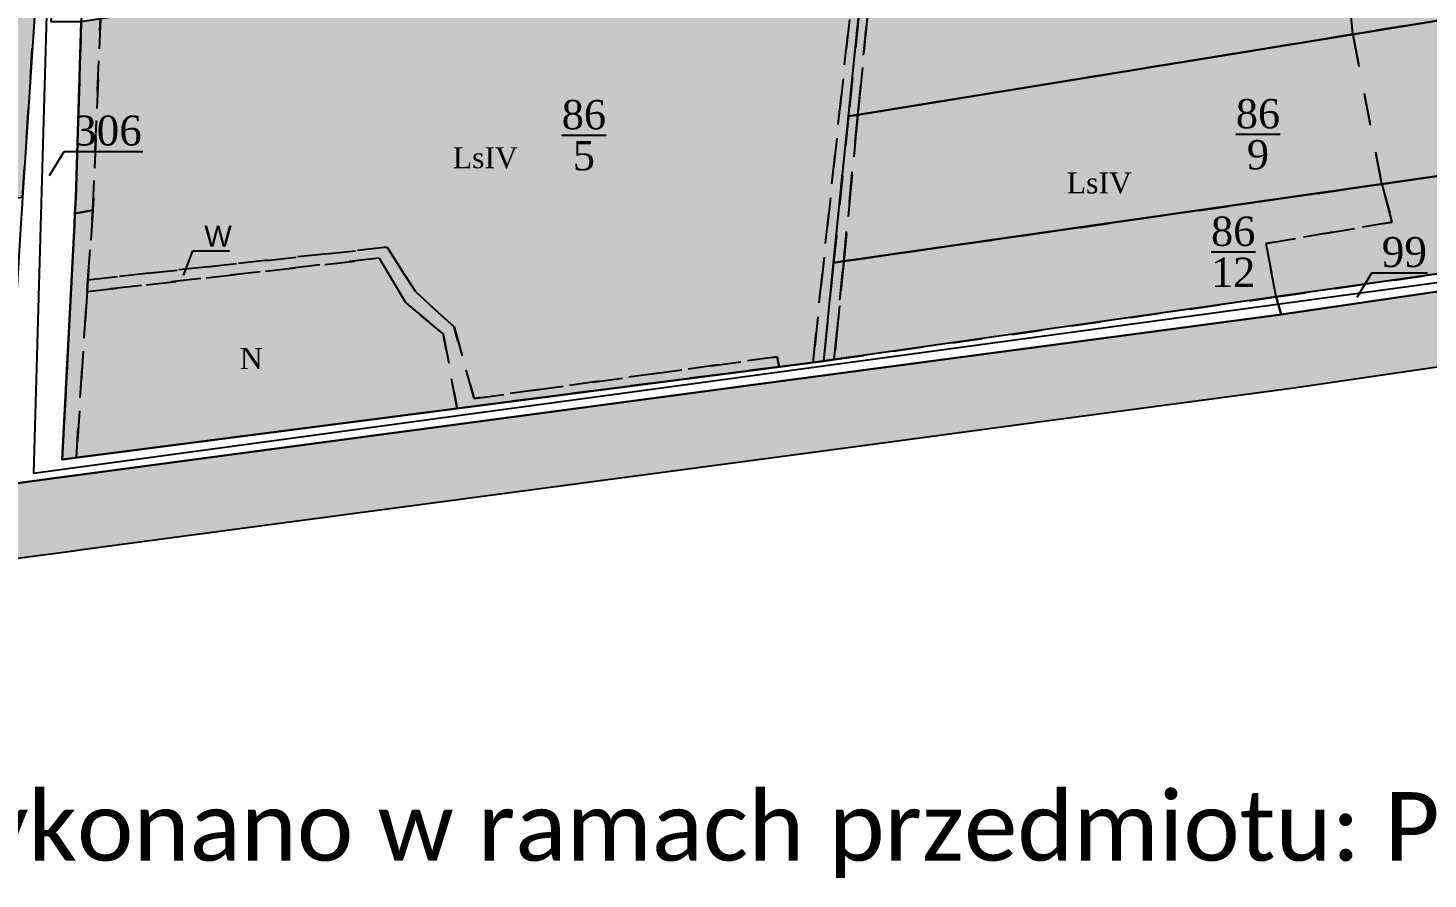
# Model space of a CAD drawing. Header units: millimetres. Extents: x 1380 to 3497, y 917 to 2357.
# Drawn here: x 1730.4 to 2198.3, y 916.6 to 1201.1 of the extents above; entities that cross this region are included whole.
import ezdxf
from ezdxf import colors
from ezdxf.entities.mleader import LeaderData, LeaderLine
from ezdxf.math import Vec2, Vec3

# ---------------------------------------------------------------- set-up
doc = ezdxf.new("R2010")
doc.units = ezdxf.units.MM
doc.linetypes.add('UZYTEK', pattern=[20, 10, -10])
for name, color, linetype in [('Budynki', 250, 'Continuous'), ('DROGI ODSZKODOWANIA', 7, 'Continuous'), ('dzialki', 250, 'Continuous'), ('Num użytków', 250, 'Continuous'), ('Numeracja', 7, 'Continuous'), ('Obreb', 2, 'Continuous'), ('Pokolorwane użytki', 7, 'Continuous'), ('Rowy', 250, 'UZYTEK'), ('Uzytki', 250, 'UZYTEK'), ('W', 250, 'Continuous')]:
    doc.layers.add(name, color=color, linetype=linetype)
doc.styles.add('Całkowite', font='times.ttf', dxfattribs={"height": 10})
doc.styles.get("Standard").update_dxf_attribs({"font": 'arial.ttf'})
doc.styles.add('Uzytki', font='times.ttf', dxfattribs={"height": 7})
doc.styles.add('Ułamki', font='times.ttf', dxfattribs={"height": 14})

# ---------------------------------------------------------------- blocks, each defined once
blk = doc.blocks.new('_None')

msp = doc.modelspace()

# ---------------------------------------------------------------- hatches: boundary and pattern name
at = {"layer": 'Obreb', "true_color": 0xf4ee51}
h = msp.add_hatch(color=41, dxfattribs=at)
h.dxf.hatch_style = 1
h.paths.add_polyline_path([(1843.77, 2075.91), (1839.89, 2076.73), (1821.8, 2074.33), (1789.76, 2070.08), (1739.27, 2064.25), (1569.18, 2044.6), (1564.53, 2044.15), (1500.42, 2035.92), (1473.15, 2032.87), (1468.93, 1980), (1462.92, 1894.61), (1456.31, 1773.44), (1452.55, 1718.71), (1450.66, 1680.7), (1442.54, 1619.86), (1424.58, 1499.01), (1404.87, 1303.08), (1390.68, 1109.1), (1379.54, 977.39), (1416.06, 982.26), (1503.01, 993.87), (1504.63, 994.09), (1506.25, 994.3), (1621.93, 1009.75), (1623.42, 1009.95), (1726.06, 1023.65), (1744.84, 1026.16), (1749.27, 1026.75), (2001.11, 1060.37), (2068.99, 1069.43), (2152.68, 1080.6), (2558.18, 1139.98), (2925.58, 1191.89), (2950.42, 1195.27), (3034.81, 1077.94), (3080.44, 1228.22), (3101.82, 1235.05), (3049.2, 1373.09), (3047.94, 1379.97), (3036.54, 1465.16), (3034.11, 1481.41), (3037.35, 1523.54), (3064.08, 1535.14), (3042.44, 1582.63), (3034.82, 1599.34), (3026.23, 1623.42), (3022.72, 1647.12), (3015.17, 1693.82), (3010.46, 1738.63), (3007.5, 1779.8), (3007.5, 1828.93), (2995.54, 1854.86), (2982.24, 1913.84), (2978.33, 1926.18), (2939.25, 2070.19), (2911.03, 2085.83), (2875.11, 2109.04), (2851.35, 2127.45), (2832.79, 2142.28), (2800.7, 2188.75), (2762.52, 2156.94), (2761.01, 2154.88), (2592.26, 2137.52), (2569.19, 2140.22), (2541.29, 2148.28), (2358.61, 2230.49), (2370.36, 2167.83), (2372.08, 2158.65), (2124.8, 2119.92)])
h.paths.add_polyline_path([(2128.67, 2095.22), (2401.4, 2137.94), (2394.93, 2172.44), (2392, 2188.04), (2532.65, 2124.75), (2564.24, 2115.63), (2592.09, 2112.37), (2774.63, 2131.15), (2780.88, 2139.71), (2795.68, 2152.03), (2814.31, 2125.04), (2835.89, 2107.8), (2860.65, 2088.62), (2898.18, 2064.37), (2917.89, 2053.45), (2954.34, 1919.13), (2958.08, 1907.3), (2971.73, 1846.78), (2982.5, 1823.44), (2982.5, 1778.91), (2985.55, 1736.43), (2990.38, 1690.52), (2998.01, 1643.29), (3001.86, 1617.33), (3011.63, 1589.94), (3019.69, 1572.27), (3030.77, 1547.94), (3018.26, 1542.51), (3013.6, 1540.82), (3008.97, 1480.5), (3011.79, 1461.65), (3023.24, 1376.04), (3025.03, 1366.32), (3069.05, 1250.82), (3060.33, 1248.04), (3025.58, 1133.59), (2961.94, 1222.07), (2922.15, 1216.65), (2554.62, 1164.73), (2149.21, 1105.36), (2065.68, 1094.21), (1997.8, 1085.15), (1745.96, 1051.53), (1741.53, 1050.94), (1722.75, 1048.43), (1620.11, 1034.73), (1618.62, 1034.53), (1502.94, 1019.08), (1501.32, 1018.87), (1499.71, 1018.65), (1412.75, 1007.04), (1407.07, 1006.29), (1415.61, 1107.14), (1429.78, 1300.92), (1449.4, 1495.92), (1467.3, 1616.37), (1475.58, 1678.42), (1477.51, 1717.23), (1481.26, 1771.9), (1487.87, 1893.05), (1493.86, 1978.13), (1496.43, 2010.32), (1503.4, 2011.1), (1567.32, 2019.31), (1571.82, 2019.74), (1742.14, 2039.42), (1792.84, 2045.27), (1825.09, 2049.55), (1838.91, 2051.38), (1843.08, 2050.5)], flags=16)
at = {"layer": 'Pokolorwane użytki', "true_color": 0x3bd23d}
h = msp.add_hatch(color=93, dxfattribs=at)
h.dxf.hatch_style = 1
h.paths.add_polyline_path([(1734.61, 1236.78), (1741.13, 1312.67), (1649.68, 1297.5), (1657.62, 1134.85), (1728.54, 1144.48)])
at = {"layer": 'Pokolorwane użytki', "true_color": 0xffff5c}
h = msp.add_hatch(color=51, dxfattribs=at)
h.dxf.hatch_style = 1
h.paths.add_polyline_path([(2253.43, 1231.42), (2281.98, 1261.04), (2305.81, 1265.58), (2324.48, 1283.55), (2323.63, 1290.7), (2256.28, 1280.06), (2256.28, 1250.18), (2169.59, 1238.6), (2173.12, 1199), (2249.77, 1211.47)])
at = {"layer": 'Pokolorwane użytki', "true_color": 0x97d88a}
h = msp.add_hatch(color=73, dxfattribs=at)
h.dxf.hatch_style = 1
h.paths.add_polyline_path([(2169.59, 1238.6), (2256.28, 1250.18), (2256.28, 1280.06), (2170.42, 1266.5), (2166.79, 1265.92), (2014.58, 1243.08), (2007.72, 1172.1), (2173.12, 1199)])
at = {"layer": 'Pokolorwane użytki', "true_color": 0x5e6624}
h = msp.add_hatch(color=59, dxfattribs=at)
h.dxf.hatch_style = 1
h.paths.add_polyline_path([(1754.58, 1204.19), (1752.07, 1140.17), (1750.39, 1116.95), (1850.39, 1127.81), (1859.99, 1112.88), (1872.77, 1101.18), (1879.5, 1077.26), (1980.72, 1091.22), (1981.4, 1087.86), (1992.73, 1089.32), (2009.1, 1243.79), (1996.94, 1242.3), (1997.24, 1240.61)])
at = {"layer": 'Pokolorwane użytki', "true_color": 0x5b8edb}
h = msp.add_hatch(color=153, dxfattribs=at)
h.dxf.hatch_style = 1
h.paths.add_polyline_path([(1992.73, 1089.32), (1996.3, 1089.79), (1999.62, 1122.64), (2004.58, 1171.59), (2011.92, 1244.13), (2009.1, 1243.79)])
h = msp.add_hatch(color=153, dxfattribs=at)
h.dxf.hatch_style = 1
h.paths.add_polyline_path([(2014.71, 1244.43), (2011.92, 1244.13), (2004.58, 1171.59), (2007.72, 1172.1)])
at = {"layer": 'Pokolorwane użytki', "true_color": 0x5e6624}
h = msp.add_hatch(color=59, dxfattribs=at)
h.dxf.hatch_style = 1
h.paths.add_polyline_path([(2249.77, 1211.47), (2173.12, 1199), (2182.86, 1148.92), (2218.05, 1153.97), (2243.32, 1157.6)])
at = {"layer": 'Pokolorwane użytki', "true_color": 0x5b8edb}
h = msp.add_hatch(color=153, dxfattribs=at)
h.dxf.hatch_style = 1
h.paths.add_polyline_path([(1754.58, 1204.19), (1748.19, 1203.23), (1746.33, 1144.3), (1746.06, 1139.1), (1752.07, 1140.17)])
at = {"layer": 'Pokolorwane użytki', "true_color": 0x5e6624}
h = msp.add_hatch(color=59, dxfattribs=at)
h.dxf.hatch_style = 1
h.paths.add_polyline_path([(2173.12, 1199), (2007.72, 1172.1), (2002.99, 1123.12), (2182.86, 1148.92)])
at = {"layer": 'Pokolorwane użytki', "true_color": 0x5b8edb}
h = msp.add_hatch(color=153, dxfattribs=at)
h.dxf.hatch_style = 1
h.paths.add_polyline_path([(2007.72, 1172.1), (2004.58, 1171.59), (1999.62, 1122.64), (2002.99, 1123.12)])
at = {"layer": 'Pokolorwane użytki', "true_color": 0x5e6624}
h = msp.add_hatch(color=59, dxfattribs=at)
h.dxf.hatch_style = 1
h.paths.add_polyline_path([(2220.54, 1141.3), (2218.05, 1153.97), (2182.86, 1148.92), (2186.28, 1136.21), (2144.08, 1129.08), (2147.47, 1111.23), (2209.81, 1120.09), (2341.74, 1138.84), (2338.74, 1163.95), (2332.84, 1159.34)])
h = msp.add_hatch(color=59, dxfattribs=at)
h.dxf.hatch_style = 1
h.paths.add_polyline_path([(2186.28, 1136.21), (2182.86, 1148.92), (2002.99, 1123.12), (1999.81, 1090.25), (1999.87, 1090.26), (2147.47, 1111.23), (2144.08, 1129.08)])
at = {"layer": 'Pokolorwane użytki', "true_color": 0x5b8edb}
h = msp.add_hatch(color=153, dxfattribs=at)
h.dxf.hatch_style = 1
h.paths.add_polyline_path([(1750.13, 1113.02), (1750.39, 1116.95), (1752.07, 1140.17), (1746.06, 1139.1), (1745.87, 1135.4), (1741.84, 1056.9), (1746.53, 1057.51)])
h = msp.add_hatch(color=153, dxfattribs=at)
h.dxf.hatch_style = 1
h.paths.add_polyline_path([(1847.75, 1124.16), (1856.77, 1109.11), (1869.15, 1098.89), (1873.77, 1073.95), (1981.4, 1087.86), (1980.72, 1091.22), (1879.5, 1077.26), (1872.77, 1101.18), (1859.99, 1112.88), (1850.39, 1127.81), (1750.39, 1116.95), (1750.13, 1113.02)])
at = {"layer": 'Pokolorwane użytki', "true_color": 0xff3333}
h = msp.add_hatch(color=20, dxfattribs=at)
h.dxf.hatch_style = 1
h.paths.add_polyline_path([(1750.13, 1113.02), (1746.53, 1057.51), (1873.77, 1073.95), (1869.15, 1098.89), (1856.77, 1109.11), (1847.75, 1124.16)])
at = {"layer": 'Pokolorwane użytki', "true_color": 0x5b8edb}
h = msp.add_hatch(color=153, dxfattribs=at)
h.dxf.hatch_style = 1
h.paths.add_polyline_path([(2002.99, 1123.12), (1999.62, 1122.64), (1996.3, 1089.79), (1999.81, 1090.25)])

# ---------------------------------------------------------------- linework, layer by layer
at = {"layer": 'DROGI ODSZKODOWANIA', "color": 5}
msp.add_lwpolyline([(2558.16, 2097.08), (2080.67, 2023.87), (1953.69, 1856.95), (1830.71, 1702.18), (1775.1, 1625.45), (1766.32, 1607.74), (1737.45, 1236.94), (1732.21, 1052.26), (2210.2, 1117.22)], dxfattribs=at)
at = {"layer": 'dzialki'}
for points in [[(1647.97, 1297.22), (1649.68, 1297.5), (1741.13, 1312.67), (1734.61, 1236.78), (1728.54, 1144.48), (1657.62, 1134.85), (1655.18, 1134.52), (1647.97, 1297.22)], [(2011.92, 1244.13), (2014.71, 1244.43), (2166.6, 1267.43), (2170.28, 1268), (2323.47, 1292.01), (2323.63, 1290.7), (2331.49, 1224.76), (2007.72, 1172.1), (2004.58, 1171.59), (2011.92, 1244.13)], [(2004.58, 1171.59), (2011.92, 1244.13), (1996.94, 1242.3), (1748.2, 1205.27), (1748.19, 1203.23), (1746.33, 1144.3), (1746.06, 1139.1), (1745.87, 1135.4), (1741.84, 1056.9), (1992.73, 1089.32), (1996.3, 1089.79), (1999.62, 1122.64)], [(1748.19, 1203.23), (1738.08, 1203.23), (1740.63, 1236.78), (1734.61, 1236.78), (1728.54, 1144.48), (1728.3, 1140.5), (1728.02, 1135.85), (1722.75, 1048.43), (1741.53, 1050.94), (1745.96, 1051.53), (1997.8, 1085.15), (2065.68, 1094.21), (2149.21, 1105.36), (2147.47, 1111.23), (1999.81, 1090.25), (1999.81, 1090.25), (1996.3, 1089.79), (1992.73, 1089.32), (1741.84, 1056.9), (1745.87, 1135.4), (1746.06, 1139.1), (1746.33, 1144.3)], [(2004.58, 1171.59), (2007.72, 1172.1), (2331.49, 1224.76), (2337.88, 1171.16), (2002.99, 1123.12), (1999.62, 1122.64), (2004.58, 1171.59)], [(1999.62, 1122.64), (2002.99, 1123.12), (2337.88, 1171.16), (2341.74, 1138.84), (1999.87, 1090.26), (1996.3, 1089.79), (1999.62, 1122.64)], [(2210.59, 1114.35), (2209.81, 1120.09), (2147.47, 1111.23), (2149.21, 1105.36)]]:
    msp.add_lwpolyline(points, close=True, dxfattribs=at)
msp.add_lwpolyline([(2149.21, 1105.36), (2147.47, 1111.23)], dxfattribs=at)
at = {"layer": 'Obreb'}
for points in [[(2925.58, 1191.89), (2558.18, 1139.98), (2152.68, 1080.6), (2068.99, 1069.43), (2001.11, 1060.37), (1749.27, 1026.75), (1744.84, 1026.16), (1726.06, 1023.65), (1623.42, 1009.95), (1621.93, 1009.75), (1506.25, 994.3), (1504.63, 994.09), (1503.01, 993.87), (1416.06, 982.26), (1379.54, 977.39), (1390.68, 1109.1), (1404.87, 1303.08), (1424.58, 1499.01), (1442.54, 1619.86), (1450.66, 1680.7)], [(2922.15, 1216.65), (2554.62, 1164.73), (2149.21, 1105.36), (2065.68, 1094.21), (1997.8, 1085.15), (1745.96, 1051.53), (1741.53, 1050.94), (1722.75, 1048.43), (1620.11, 1034.73), (1618.62, 1034.53), (1502.94, 1019.08), (1501.32, 1018.87), (1499.71, 1018.65), (1412.75, 1007.04), (1407.07, 1006.29), (1415.61, 1107.14), (1429.78, 1300.92), (1449.4, 1495.92), (1467.3, 1616.37), (1475.58, 1678.42)]]:
    msp.add_lwpolyline(points, dxfattribs=at)
at = {"layer": 'Rowy'}
msp.add_lwpolyline([(2047.13, 1502.69), (2032.76, 1400.66), (2020.79, 1307.31), (1999.81, 1090.25), (1992.73, 1089.32), (2015.84, 1307.34), (2027.3, 1401.22), (2041.7, 1502.54), (2048.92, 1581.86), (2050.19, 1586.34), (2053.49, 1645.24), (2053.49, 1649.51), (2050.94, 1762.39)], dxfattribs=at)
for points in [[(1999.62, 1122.64), (2004.58, 1171.59), (2011.92, 1244.13), (2009.1, 1243.79), (1992.73, 1089.32), (1996.3, 1089.79)], [(2014.58, 1243.08), (2014.71, 1244.43), (2011.92, 1244.13), (2004.58, 1171.59), (2007.72, 1172.1)], [(1754.58, 1204.19), (1748.19, 1203.23), (1746.33, 1144.3), (1746.06, 1139.1), (1752.07, 1140.17)], [(1754.58, 1204.19), (1748.19, 1203.23), (1746.33, 1144.3), (1746.06, 1139.1), (1752.07, 1140.17)], [(2007.72, 1172.1), (2004.58, 1171.59), (1999.62, 1122.64), (2002.99, 1123.12)], [(1752.07, 1140.17), (1746.06, 1139.1), (1741.84, 1056.9), (1746.53, 1057.51), (1750.13, 1113.02), (1750.39, 1116.95)], [(1750.13, 1113.02), (1750.39, 1116.95), (1752.07, 1140.17), (1746.06, 1139.1), (1745.87, 1135.4), (1741.84, 1056.9), (1746.53, 1057.51)], [(1750.39, 1116.95), (1850.39, 1127.81), (1859.99, 1112.88), (1872.77, 1101.18), (1879.5, 1077.26), (1980.72, 1091.22), (1981.4, 1087.86), (1873.77, 1073.95), (1869.15, 1098.89), (1856.77, 1109.11), (1847.75, 1124.16), (1750.13, 1113.02), (1750.39, 1116.95)], [(1847.75, 1124.16), (1856.77, 1109.11), (1869.15, 1098.89), (1873.77, 1073.95), (1981.4, 1087.86), (1980.72, 1091.22), (1879.5, 1077.26), (1872.77, 1101.18), (1859.99, 1112.88), (1850.39, 1127.81), (1750.39, 1116.95), (1750.13, 1113.02)], [(1869.15, 1098.89), (1856.77, 1109.11), (1847.75, 1124.16), (1750.13, 1113.02), (1746.53, 1057.51), (1873.77, 1073.95)], [(2002.99, 1123.12), (1999.62, 1122.64), (1996.3, 1089.79), (1999.81, 1090.25)]]:
    msp.add_lwpolyline(points, close=True, dxfattribs=at)
at = {"layer": 'Uzytki'}
for points in [[(1734.61, 1236.78), (1741.13, 1312.67), (1649.68, 1297.5), (1657.62, 1134.85), (1728.54, 1144.48)], [(2253.43, 1231.42), (2281.98, 1261.04), (2305.81, 1265.58), (2324.48, 1283.55), (2323.63, 1290.7), (2256.28, 1280.06), (2256.28, 1250.18), (2169.59, 1238.6), (2173.12, 1199), (2249.77, 1211.47)], [(2169.59, 1238.6), (2256.28, 1250.18), (2256.28, 1280.06), (2170.42, 1266.5), (2166.79, 1265.92), (2014.58, 1243.08), (2007.72, 1172.1), (2173.12, 1199)], [(2009.1, 1243.79), (1996.94, 1242.3), (1997.24, 1240.61), (1754.58, 1204.19), (1752.07, 1140.17), (1750.39, 1116.95), (1850.39, 1127.81), (1859.99, 1112.88), (1872.77, 1101.18), (1879.5, 1077.26), (1980.72, 1091.22), (1981.4, 1087.86), (1992.73, 1089.32)], [(2249.77, 1211.47), (2173.12, 1199), (2182.86, 1148.92), (2243.32, 1157.6)], [(2173.12, 1199), (2007.72, 1172.1), (2002.99, 1123.12), (2182.86, 1148.92)], [(2218.05, 1153.97), (2182.86, 1148.92), (2186.28, 1136.21), (2144.08, 1129.08), (2147.47, 1111.23), (2209.81, 1120.09), (2341.74, 1138.84), (2338.74, 1163.95), (2332.84, 1159.34), (2220.54, 1141.3)], [(2144.08, 1129.08), (2186.28, 1136.21), (2182.86, 1148.92), (2002.99, 1123.12), (1999.81, 1090.25), (1999.87, 1090.26), (2147.47, 1111.23)]]:
    msp.add_lwpolyline(points, close=True, dxfattribs=at)

# ---------------------------------------------------------------- texts
at = {"layer": 'Budynki', "insert": (1682.59, 945.67), "char_height": 25, "width": 1069.2181, "attachment_point": 1, "style": 'Całkowite'}
msp.add_mtext('{\\fCalibri|b0|i0|c238|p34;\\H0.91667x;Wykonano w ramach przedmiotu: Planowanie Infrastruktury Technicznej}', dxfattribs=at)
at = {"layer": 'Num użytków', "char_height": 7, "attachment_point": 1, "style": 'Uzytki'}
for s, insert, width in [('LsIV', (1872.34, 1161.25), 17.8318), ('LsIV', (2077.55, 1152.82), 21.3982), ('N\\P', (1801.17, 1094.11), 7.6839)]:
    msp.add_mtext(s, dxfattribs=dict(at, insert=insert, width=width))
at = {"layer": 'Numeracja', "char_height": 14, "attachment_point": 1, "style": 'Ułamki'}
for s, insert, width in [('\\A1;{\\H0.7x;\\S86/5;}', (1908.76, 1177.06), 24.8899), ('\\A1;{\\H0.7x;\\S86/9;}', (2134.04, 1177.37), 15.2358), ('\\A1;{\\H0.7x;\\S86/12;}', (2125.76, 1138.07), 18.5707)]:
    msp.add_mtext(s, dxfattribs=dict(at, insert=insert, width=width))

# ---------------------------------------------------------------- leaders
at = {"layer": 'Numeracja'}
ml = msp.add_multileader_mtext('Standard', dxfattribs=at)
ml.set_content('\\A1;306', color=256, style='Całkowite')
ml.set_leader_properties()
ml.set_arrow_properties(name='NONE')
ml.build(insert=Vec2(0, 0))
ml.multileader.update_dxf_attribs({"text_left_attachment_type": 6, "text_right_attachment_type": 6})
ctx = ml.context
ctx.base_point, ctx.char_height, ctx.plane_origin = Vec3(1743.77, 1159.84), 10, Vec3(1737.59, 1151.76)
ctx.left_attachment, ctx.right_attachment = 6, 6
notes = []
notes.append((ctx, [(0, (1, 1, 0), (1742.48, 1159.84), (1, 0), 1.3, [(0, [(1737.59, 1151.76)], 0, [])])]))
ctx.mtext.insert, ctx.mtext.flow_direction = Vec3(1745.77, 1171.84), 5
ml = msp.add_multileader_mtext('Standard', dxfattribs=at)
ml.set_content('\\A1;99', color=256, style='Całkowite')
ml.set_leader_properties()
ml.set_arrow_properties(name='NONE')
ml.build(insert=Vec2(0, 0))
ml.multileader.update_dxf_attribs({"text_left_attachment_type": 6, "text_right_attachment_type": 6})
ctx = ml.context
ctx.base_point, ctx.char_height, ctx.plane_origin = Vec3(2180.81, 1119.23), 10, Vec3(2174.64, 1111.16)
ctx.left_attachment, ctx.right_attachment = 6, 6
notes.append((ctx, [(0, (1, 1, 0), (2179.52, 1119.23), (1, 0), 1.3, [(0, [(2174.64, 1111.16)], 0, [])])]))
ctx.mtext.insert, ctx.mtext.flow_direction = Vec3(2182.81, 1131.23), 5
at = {"layer": 'W'}
ml = msp.add_multileader_mtext('Standard', dxfattribs=at)
ml.set_content('W', color=256)
ml.set_leader_properties()
ml.set_arrow_properties(name='NONE')
ml.build(insert=Vec2(0, 0))
ml.multileader.update_dxf_attribs({"text_left_attachment_type": 5, "text_right_attachment_type": 0, "text_top_attachment_type": 10, "text_bottom_attachment_type": 10})
ctx = ml.context
ctx.base_point, ctx.char_height, ctx.plane_origin = Vec3(1787.28, 1126.66), 7, Vec3(1782.35, 1118.34)
ctx.left_attachment, ctx.right_attachment, ctx.top_attachment, ctx.bottom_attachment = 5, 0, 10, 10
notes.append((ctx, [(0, (1, 1, 0), (1785.42, 1126.66), (1, 0), 1.86, [(0, [(1782.35, 1118.34)], 0, [])])]))
ctx.mtext.insert, ctx.mtext.flow_direction = Vec3(1789.28, 1135.06), 5
for ctx, leaders in notes:
    for number, flags, end, landing, length, lines in leaders:
        leader = LeaderData()
        leader.index, (leader.has_last_leader_line, leader.has_dogleg_vector, leader.attachment_direction) = number, flags
        leader.last_leader_point, leader.dogleg_vector, leader.dogleg_length = Vec3(end), Vec3(landing), length
        for number, points, colour, breaks in lines:
            line = LeaderLine()
            line.index, line.vertices, line.color, line.breaks = number, Vec3.list(points), colors.encode_raw_color(colour), breaks
            leader.lines.append(line)
        ctx.leaders.append(leader)

doc.saveas('drawing.dxf')
